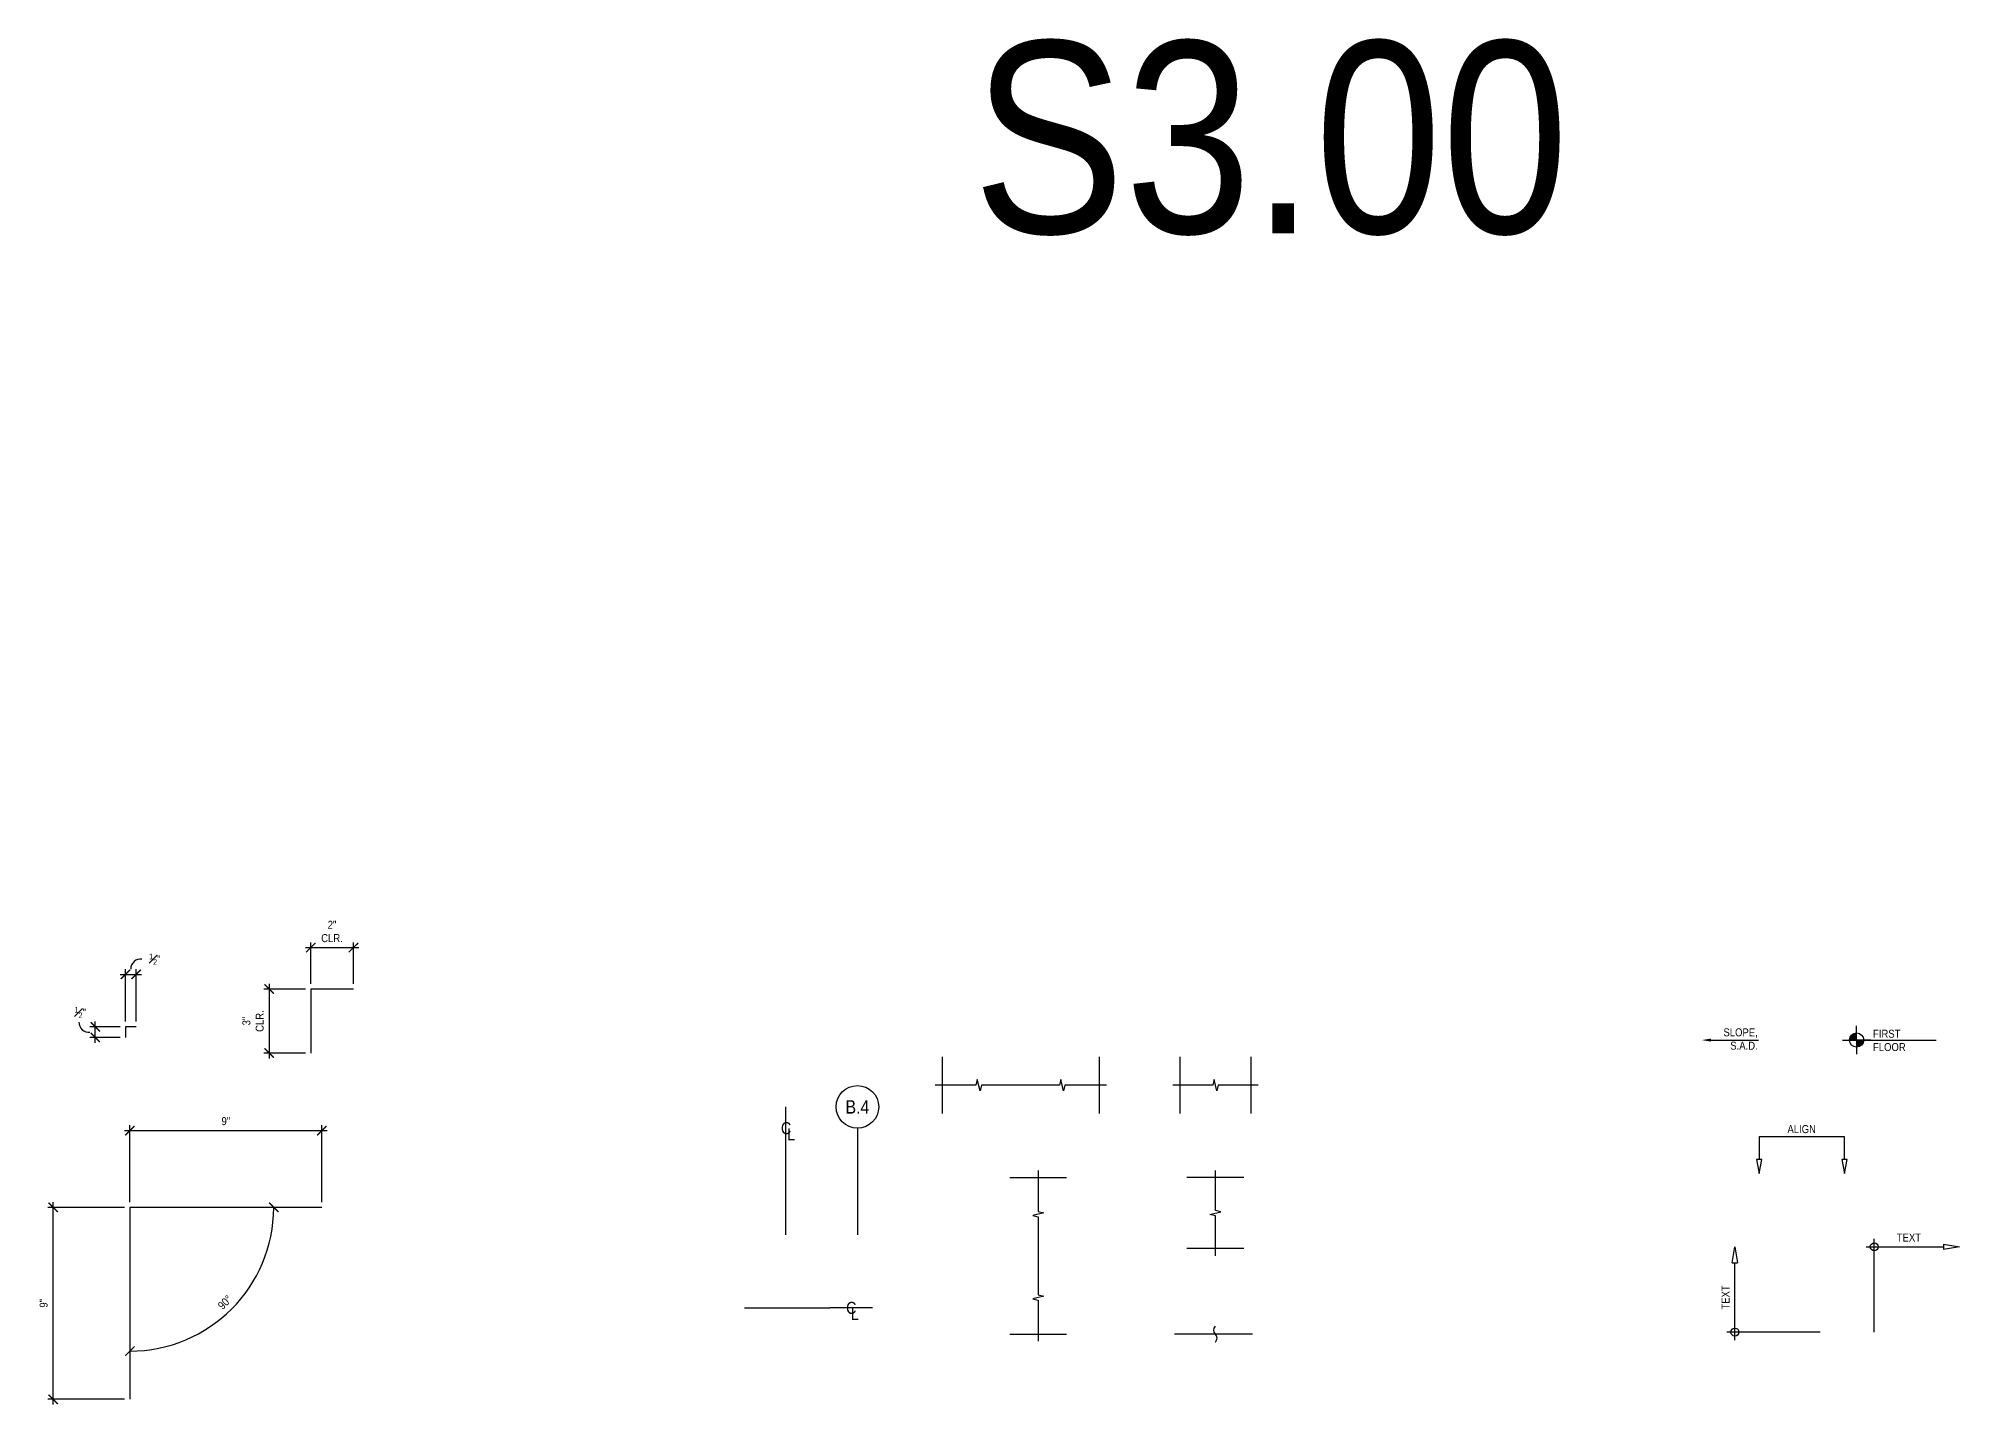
# Model space of a CAD drawing. Header units: inches. Extents: x -2661 to 42767, y -1222 to 9099.
# Drawn here: x 2916.1 to 3006.2, y 1696.4 to 1760.5 of the extents above; entities that cross this region are included whole.
import ezdxf
from ezdxf import colors
from ezdxf.entities.mleader import LeaderData, LeaderLine
from ezdxf.enums import TextEntityAlignment as Align
from ezdxf.math import Vec2, Vec3

# ---------------------------------------------------------------- set-up
doc = ezdxf.new("R2010")
doc.units = ezdxf.units.IN
doc.header["$LTSCALE"] = 12
doc.header["$MEASUREMENT"] = 0
doc.header["$PDMODE"] = 3
doc.linetypes.add('CENTER2', pattern=[1.125, 0.75, -0.125, 0.125, -0.125])
doc.layers.get('0').update_dxf_attribs({"linetype": 'CONTINUOUS'})
doc.layers.get('DefPoints').update_dxf_attribs({"color": 251, "linetype": 'CONTINUOUS'})
for name, color, linetype in [('S-ANNO-DIMS', 2, 'CONTINUOUS'), ('S-ANNO-NOTE', 4, 'CONTINUOUS'), ('S-BREAK', 2, 'CONTINUOUS'), ('S-GRID', 1, 'CENTER2')]:
    doc.layers.add(name, color=color, linetype=linetype)
doc.layers.add('S-ANNO-GRID-NONPLOT', color=251, linetype='CONTINUOUS', plot=False)
doc.layers.add('S-ANNO-NONPLOT', color=253, linetype='CONTINUOUS', plot=False, transparency=0.5)
doc.styles.add('Arial', font='arial.ttf', dxfattribs={"width": 0.85})
doc.dimstyles.new('DIM-4_Se', dxfattribs={"dimscale": 4, "dimtxt": 0.09375, "dimasz": 0.109375, "dimexe": 0.0625, "dimexo": 0.0625, "dimgap": 0.0625, "dimtad": 1, "dimdec": 4, "dimzin": 11, "dimdsep": 46, "dimlunit": 4, "dimtxsty": 'Arial', "dimblk": 'ARCHTICK', "dimcen": 0.125, "dimdle": 0.0625, "dimclrd": 256, "dimclre": 256, "dimclrt": 4, "dimadec": 0, "dimazin": 0, "dimtfac": 0.75, "dimtdec": 4, "dimtmove": 0, "dimatfit": 3, "dimfxl": 1, "dimfrac": 1, "dimtolj": 1, "dimtzin": 0, "dimarcsym": 0})

# ---------------------------------------------------------------- blocks, each defined once
blk = doc.blocks.new('ELEV-SYMB')
at = {"layer": 'S-ANNO-NOTE', "color": 2}
for points in [[(-2, 0), (0, 0), (0, 2)], [(2, 0), (0, 0), (0, -2)]]:
    blk.add_lwpolyline(points, dxfattribs=at)
at = {"layer": 'S-ANNO-NOTE', "color": 2, "const_width": 1}
for points in [[(0, 0.5, 0.414214), (-0.5, 0, 0.414214)], [(0, -0.5, 0.414214), (0.5, 0, 0.414214)]]:
    blk.add_lwpolyline(points, format="xyb", dxfattribs=at)
at = {"layer": 'S-ANNO-NOTE', "color": 2}
blk.add_circle((0, 0), 1, dxfattribs=at)
blk = doc.blocks.new('_Small')
at = {"color": 0, "linetype": 'ByBlock', "lineweight": -2}
blk.add_circle((0, 0), 0.25, dxfattribs=at)
blk = doc.blocks.new('_ClosedBlank')
at = {"color": 0, "linetype": 'ByBlock', "lineweight": -2}
for p, q in [((-1, 0.17), (0, 0)), ((-1, 0.17), (-1, -0.17)), ((0, 0), (-1, -0.17))]:
    blk.add_line(p, q, dxfattribs=at)
blk = doc.blocks.new('*D594')
at = {"layer": 'DefPoints', "color": 0, "transparency": 16777216}
for p in [(2995.629, 1703.826), (2995.629, 1703.826), (2999.629, 1699.826)]:
    blk.add_point(p, dxfattribs=at)
at = {"layer": 'S-ANNO-DIMS', "lineweight": -2, "transparency": 16777216}
for p, q in [((2995.629, 1699.451), (2995.629, 1703.076)), ((2999.629, 1699.826), (2995.254, 1699.826))]:
    blk.add_line(p, q, dxfattribs=at)
at = {"layer": 'S-ANNO-DIMS', "lineweight": -2, "transparency": 16777216, "xscale": 0.75, "yscale": 0.75, "zscale": 0.75}
for name, p, rotation in [('_ClosedBlank', (2995.629, 1703.826), 90), ('_Small', (2995.629, 1699.826), 270)]:
    blk.add_blockref(name, p, dxfattribs=dict(at, rotation=rotation))
at = {"layer": 'S-ANNO-DIMS', "color": 4, "transparency": 16777216, "insert": (2995.192, 1701.451), "char_height": 0.375, "attachment_point": 5, "rotation": 90, "style": 'Arial'}
blk.add_mtext('\\A1;TEXT', dxfattribs=at)
blk = doc.blocks.new('_ARCHTICK')
at = {"color": 0, "linetype": 'ByBlock', "const_width": 0.15}
blk.add_lwpolyline([(-0.5, -0.5), (0.5, 0.5)], dxfattribs=at)
blk = doc.blocks.new('*D595')
at = {"layer": 'DefPoints', "color": 0, "transparency": 16777216}
for p in [(2918.771, 1714.146), (2920.188, 1714.146), (2920.188, 1713.646)]:
    blk.add_point(p, dxfattribs=at)
at = {"layer": 'S-ANNO-DIMS', "lineweight": -2, "transparency": 16777216}
for p, q in [((2919.938, 1714.146), (2918.521, 1714.146)), ((2918.771, 1713.396), (2918.771, 1714.396)), ((2919.938, 1713.646), (2918.521, 1713.646))]:
    blk.add_line(p, q, dxfattribs=at)
at = {"layer": 'S-ANNO-DIMS', "lineweight": -2, "transparency": 16777216, "xscale": 0.4375, "yscale": 0.4375, "zscale": 0.4375}
for p, rotation in [((2918.771, 1714.146), 90), ((2918.771, 1713.646), 270)]:
    blk.add_blockref('_ARCHTICK', p, dxfattribs=dict(at, rotation=rotation))
blk = doc.blocks.new('*D596')
at = {"layer": 'DefPoints', "color": 0, "transparency": 16777216}
for p in [(2920.688, 1716.603), (2920.188, 1714.146), (2920.688, 1714.146)]:
    blk.add_point(p, dxfattribs=at)
at = {"layer": 'S-ANNO-DIMS', "lineweight": -2, "transparency": 16777216}
for p, q in [((2919.938, 1716.603), (2920.938, 1716.603)), ((2920.188, 1714.396), (2920.188, 1716.853)), ((2920.688, 1714.396), (2920.688, 1716.853))]:
    blk.add_line(p, q, dxfattribs=at)
at = {"layer": 'S-ANNO-DIMS', "lineweight": -2, "transparency": 16777216, "xscale": 0.4375, "yscale": 0.4375, "zscale": 0.4375, "rotation": 180}
blk.add_blockref('_ARCHTICK', (2920.188, 1716.603), dxfattribs=at)
at = {"layer": 'S-ANNO-DIMS', "lineweight": -2, "transparency": 16777216, "xscale": 0.4375, "yscale": 0.4375, "zscale": 0.4375}
blk.add_blockref('_ARCHTICK', (2920.688, 1716.603), dxfattribs=at)
blk = doc.blocks.new('*D597')
at = {"layer": 'DefPoints', "color": 0, "transparency": 16777216}
for p in [(2916.796, 1705.677), (2920.394, 1705.677), (2920.394, 1696.677)]:
    blk.add_point(p, dxfattribs=at)
at = {"layer": 'S-ANNO-DIMS', "lineweight": -2, "transparency": 16777216}
for p, q in [((2920.144, 1705.677), (2916.546, 1705.677)), ((2916.796, 1696.427), (2916.796, 1705.927)), ((2920.144, 1696.677), (2916.546, 1696.677))]:
    blk.add_line(p, q, dxfattribs=at)
at = {"layer": 'S-ANNO-DIMS', "lineweight": -2, "transparency": 16777216, "xscale": 0.4375, "yscale": 0.4375, "zscale": 0.4375}
for p, rotation in [((2916.796, 1705.677), 90), ((2916.796, 1696.677), 270)]:
    blk.add_blockref('_ARCHTICK', p, dxfattribs=dict(at, rotation=rotation))
at = {"layer": 'S-ANNO-DIMS', "color": 4, "transparency": 16777216, "insert": (2916.354, 1701.177), "char_height": 0.375, "attachment_point": 5, "rotation": 90, "style": 'Arial'}
blk.add_mtext('\\A1;9"', dxfattribs=at)
blk = doc.blocks.new('*D598')
at = {"layer": 'DefPoints', "color": 0, "transparency": 16777216}
for p in [(2929.394, 1709.276), (2920.394, 1705.677), (2929.394, 1705.677)]:
    blk.add_point(p, dxfattribs=at)
at = {"layer": 'S-ANNO-DIMS', "lineweight": -2, "transparency": 16777216}
for p, q in [((2920.144, 1709.276), (2929.644, 1709.276)), ((2920.394, 1705.927), (2920.394, 1709.526)), ((2929.394, 1705.927), (2929.394, 1709.526))]:
    blk.add_line(p, q, dxfattribs=at)
at = {"layer": 'S-ANNO-DIMS', "lineweight": -2, "transparency": 16777216, "xscale": 0.4375, "yscale": 0.4375, "zscale": 0.4375, "rotation": 180}
blk.add_blockref('_ARCHTICK', (2920.394, 1709.276), dxfattribs=at)
at = {"layer": 'S-ANNO-DIMS', "lineweight": -2, "transparency": 16777216, "xscale": 0.4375, "yscale": 0.4375, "zscale": 0.4375}
blk.add_blockref('_ARCHTICK', (2929.394, 1709.276), dxfattribs=at)
at = {"layer": 'S-ANNO-DIMS', "color": 4, "transparency": 16777216, "insert": (2924.894, 1709.718), "char_height": 0.375, "attachment_point": 5, "style": 'Arial'}
blk.add_mtext('\\A1;9"', dxfattribs=at)
blk = doc.blocks.new('*D609')
at = {"layer": 'DefPoints', "color": 0, "transparency": 16777216}
for p in [(2920.394, 1705.677), (2920.394, 1705.677), (2929.394, 1705.677), (2923.766, 1699.837), (2920.394, 1696.677)]:
    blk.add_point(p, dxfattribs=at)
at = {"layer": 'S-ANNO-DIMS', "lineweight": -2, "transparency": 16777216}
blk.add_arc((2920.394, 1705.677), 6.743, 270, 0, dxfattribs=at)
at = {"layer": 'S-ANNO-DIMS', "lineweight": -2, "transparency": 16777216, "xscale": 0.4375, "yscale": 0.4375, "zscale": 0.4375}
for p, rotation in [((2927.138, 1705.677), 90.00000000000206), ((2920.394, 1698.934), 180.000000000002)]:
    blk.add_blockref('_ARCHTICK', p, dxfattribs=dict(at, rotation=rotation))
at = {"layer": 'S-ANNO-DIMS', "color": 4, "transparency": 16777216, "insert": (2924.851, 1701.221), "char_height": 0.375, "attachment_point": 5, "rotation": 45, "style": 'Arial'}
blk.add_mtext('\\A1;90°', dxfattribs=at)
blk = doc.blocks.new('*D599')
at = {"layer": 'DefPoints', "color": 0, "transparency": 16777216}
for p in [(2928.87, 1715.913), (2926.926, 1712.913), (2928.87, 1712.913)]:
    blk.add_point(p, dxfattribs=at)
at = {"layer": 'S-ANNO-DIMS', "lineweight": -2, "transparency": 16777216}
for p, q in [((2928.62, 1715.913), (2926.676, 1715.913)), ((2926.926, 1716.163), (2926.926, 1712.663)), ((2928.62, 1712.913), (2926.676, 1712.913))]:
    blk.add_line(p, q, dxfattribs=at)
at = {"layer": 'S-ANNO-DIMS', "lineweight": -2, "transparency": 16777216, "xscale": 0.4375, "yscale": 0.4375, "zscale": 0.4375}
for p, rotation in [((2926.926, 1715.913), 90), ((2926.926, 1712.913), 270)]:
    blk.add_blockref('_ARCHTICK', p, dxfattribs=dict(at, rotation=rotation))
at = {"layer": 'S-ANNO-DIMS', "color": 4, "transparency": 16777216, "insert": (2926.169, 1714.413), "char_height": 0.375, "attachment_point": 5, "rotation": 90, "style": 'Arial'}
blk.add_mtext('\\A1;3"\\PCLR.', dxfattribs=at)
blk = doc.blocks.new('*D600')
at = {"layer": 'DefPoints', "color": 0, "transparency": 16777216}
for p in [(2930.87, 1717.856), (2928.87, 1715.913), (2930.87, 1715.913)]:
    blk.add_point(p, dxfattribs=at)
at = {"layer": 'S-ANNO-DIMS', "lineweight": -2, "transparency": 16777216}
for p, q in [((2928.62, 1717.856), (2931.12, 1717.856)), ((2928.87, 1716.163), (2928.87, 1718.106)), ((2930.87, 1716.163), (2930.87, 1718.106))]:
    blk.add_line(p, q, dxfattribs=at)
at = {"layer": 'S-ANNO-DIMS', "lineweight": -2, "transparency": 16777216, "xscale": 0.4375, "yscale": 0.4375, "zscale": 0.4375, "rotation": 180}
blk.add_blockref('_ARCHTICK', (2928.87, 1717.856), dxfattribs=at)
at = {"layer": 'S-ANNO-DIMS', "lineweight": -2, "transparency": 16777216, "xscale": 0.4375, "yscale": 0.4375, "zscale": 0.4375}
blk.add_blockref('_ARCHTICK', (2930.87, 1717.856), dxfattribs=at)
at = {"layer": 'S-ANNO-DIMS', "color": 4, "transparency": 16777216, "insert": (2929.87, 1718.614), "char_height": 0.375, "attachment_point": 5, "style": 'Arial'}
blk.add_mtext('\\A1;2"\\PCLR.', dxfattribs=at)
blk = doc.blocks.new('REF GRID')
blk.add_circle((0, 0.25), 0.25)
at = {"style": 'Arial', "width": 0.85}
blk.add_attdef('#', text='', height=0.156, dxfattribs=at).set_placement((0, 0.25), align=Align.MIDDLE_CENTER)
blk = doc.blocks.new('Se_BREAK SQUIGGLE')
at = {"layer": 'S-BREAK'}
blk.add_lwpolyline([(0, -0.375, 0.408465), (0, 0, -0.407415), (0, 0.369, -2.166217)], format="xyb", dxfattribs=at)
blk = doc.blocks.new('Se_BREAK SYMBOL')
at = {"color": 0, "linetype": 'ByBlock'}
blk.add_lwpolyline([(6, 0), (0.38, 0), (0.19, -0.78), (-0.19, 0.78), (-0.38, 0), (-6, 0)], dxfattribs=at)
blk = doc.blocks.new('CL-V12')
at = {"layer": 'DefPoints'}
blk.add_line((0, 3), (0, -3), dxfattribs=at)
at = {"layer": 'S-ANNO-NOTE', "color": 4, "char_height": 1.69, "attachment_point": 5, "style": 'Arial'}
for s, insert, width in [('C', (0.09, 0), 1.3847), ('L', (0.79, -0.84), 1.0599)]:
    blk.add_mtext(s, dxfattribs=dict(at, insert=insert, width=width))
blk = doc.blocks.new('CL-H12')
at = {"layer": 'DefPoints'}
blk.add_line((3, 0), (-3, 0), dxfattribs=at)
at = {"layer": 'S-ANNO-NOTE', "color": 4, "char_height": 1.69, "attachment_point": 5, "style": 'Arial'}
for s, insert, width in [('C', (0, 0), 1.2463), ('L', (0.48, -0.84), 1.1097)]:
    blk.add_mtext(s, dxfattribs=dict(at, insert=insert, width=width))
blk = doc.blocks.new('*D689')
at = {"layer": 'DefPoints', "color": 0, "transparency": 16777216}
for p in [(3006.161, 1703.826), (3006.161, 1703.826), (3002.161, 1699.826)]:
    blk.add_point(p, dxfattribs=at)
at = {"layer": 'S-ANNO-DIMS', "lineweight": -2, "transparency": 16777216}
for p, q in [((3001.786, 1703.826), (3005.411, 1703.826)), ((3002.161, 1699.826), (3002.161, 1704.201))]:
    blk.add_line(p, q, dxfattribs=at)
at = {"layer": 'S-ANNO-DIMS', "lineweight": -2, "transparency": 16777216, "xscale": 0.75, "yscale": 0.75, "zscale": 0.75, "rotation": 180}
blk.add_blockref('_Small', (3002.161, 1703.826), dxfattribs=at)
at = {"layer": 'S-ANNO-DIMS', "lineweight": -2, "transparency": 16777216, "xscale": 0.75, "yscale": 0.75, "zscale": 0.75}
blk.add_blockref('_ClosedBlank', (3006.161, 1703.826), dxfattribs=at)
at = {"layer": 'S-ANNO-DIMS', "color": 4, "transparency": 16777216, "insert": (3003.786, 1704.263), "char_height": 0.375, "attachment_point": 5, "style": 'Arial'}
blk.add_mtext('\\A1;TEXT', dxfattribs=at)

msp = doc.modelspace()

# ---------------------------------------------------------------- linework, layer by layer
at = {"layer": 'S-ANNO-DIMS'}
msp.add_lwpolyline([(3000.88493, 1707.92707), (3000.63493, 1707.92707), (3000.75993, 1707.2604), (3000.88493, 1707.92707), (3000.75993, 1707.92707), (3000.75993, 1708.98773), (2996.75993, 1708.98773), (2996.75993, 1707.92707), (2996.63493, 1707.92707), (2996.75993, 1707.2604), (2996.88493, 1707.92707), (2996.63493, 1707.92707)], dxfattribs=at)
for centre, start, end in [((2920.90662, 1716.85668), 83.5851216, 180.5344352), ((2918.47117, 1714.35589), 179.4655648, 276.4148784)]:
    msp.add_arc(centre, 0.46862, start, end, dxfattribs=at)
at = {"layer": 'S-ANNO-NONPLOT'}
for p, q in [((2958.47189, 1712.74027), (2958.47189, 1710.0736)), ((2965.83695, 1712.74027), (2965.83695, 1710.0736)), ((2969.61111, 1712.74027), (2969.61111, 1710.0736)), ((2972.94445, 1712.74027), (2972.94445, 1710.0736)), ((2961.63924, 1707.0736), (2964.3059, 1707.0736)), ((2972.61111, 1707.0736), (2969.94445, 1707.0736)), ((2972.61111, 1703.74027), (2969.94445, 1703.74027)), ((2961.63924, 1699.73638), (2964.3059, 1699.73638))]:
    msp.add_line(p, q, dxfattribs=at)
for points in [[(2930.8701, 1715.91265), (2928.8701, 1715.91265), (2928.8701, 1712.91265)], [(2920.68827, 1714.14632), (2920.18827, 1714.14632), (2920.18827, 1713.64632)], [(2929.39442, 1705.67741), (2920.39442, 1705.67741), (2920.39442, 1696.67741)], [(2973.01234, 1699.73638), (2969.35387, 1699.73638)]]:
    msp.add_lwpolyline(points, dxfattribs=at)
at = {"layer": 'S-ANNO-NOTE', "color": 2}
msp.add_line((3000.66735, 1713.52112), (3005.06895, 1713.52112), dxfattribs=at)
at = {"layer": 'S-BREAK'}
for points in [[(2966.17028, 1711.40694), (2964.226, 1711.40694), (2964.1629, 1711.14749), (2964.03671, 1711.66639), (2963.97362, 1711.40694), (2960.30739, 1711.40694), (2960.24429, 1711.14749), (2960.1181, 1711.66639), (2960.05501, 1711.40694), (2958.13856, 1711.40694)], [(2962.97257, 1707.40694), (2962.97257, 1705.49049), (2963.23202, 1705.42739), (2962.71312, 1705.3012), (2962.97257, 1705.23811), (2962.97257, 1701.57188), (2963.23202, 1701.50878), (2962.71312, 1701.38259), (2962.97257, 1701.3195), (2962.97257, 1699.40305)]]:
    msp.add_lwpolyline(points, dxfattribs=at)
at = {"layer": 'S-GRID', "color": 1, "linetype": 'CENTER2', "ltscale": 0.75}
for p, q in [((2954.49692, 1709.38738), (2954.49692, 1704.38738)), ((2951.12406, 1708.38738), (2951.12406, 1704.38738)), ((2949.21132, 1700.95824), (2953.21132, 1700.95824))]:
    msp.add_line(p, q, dxfattribs=at)

# ---------------------------------------------------------------- block references
at = {"layer": 'S-ANNO-NOTE', "xscale": 0.3333333333333333, "yscale": 0.3333333333333333, "zscale": 0.3333333333333333}
for name, p in [('ELEV-SYMB', (3001.33402, 1713.52112)), ('CL-V12', (2951.12406, 1709.38758)), ('CL-H12', (2954.21132, 1700.95824))]:
    msp.add_blockref(name, p, dxfattribs=at)
at = {"layer": 'S-ANNO-NOTE', "xscale": 4, "yscale": 4, "zscale": 4}
msp.add_blockref('REF GRID', (2954.49692, 1709.38738), dxfattribs=at).add_auto_attribs({'#': 'B.4'})
at = {"layer": 'S-BREAK', "xscale": 0.3333333333333333, "yscale": 0.3333333333333333, "zscale": 0.3333333333333333}
msp.add_blockref('Se_BREAK SYMBOL', (2971.27778, 1711.40694), dxfattribs=at)
at = {"layer": 'S-BREAK', "xscale": 0.3333333333333333, "yscale": 0.3333333333333333, "zscale": 0.3333333333333333, "rotation": 270}
msp.add_blockref('Se_BREAK SYMBOL', (2971.27778, 1705.40694), dxfattribs=at)
at = {"layer": 'S-BREAK'}
msp.add_blockref('Se_BREAK SQUIGGLE', (2971.27778, 1699.73638), dxfattribs=at)

# ---------------------------------------------------------------- texts
at = {"layer": 'S-ANNO-DIMS', "color": 4, "char_height": 0.375, "style": 'Arial'}
for insert, width, attachment_point in [((2921.29438, 1717.57692), 7.5013132, 1), ((2918.33785, 1715.07678), 7.5100933, 3)]:
    msp.add_mtext('\\A1;{\\H0.7x;\\S1#2;}"', dxfattribs=dict(at, insert=insert, width=width, attachment_point=attachment_point))
at = {"layer": 'S-ANNO-GRID-NONPLOT', "color": 191, "insert": (2987.82826, 1760.36325), "char_height": 9, "width": 29.5487939, "attachment_point": 3, "style": 'Arial'}
msp.add_mtext('S3.00', dxfattribs=at)
at = {"layer": 'S-ANNO-NOTE', "insert": (2996.70161, 1714.06939), "char_height": 0.375, "width": 1.9339136, "attachment_point": 3, "rotation": 359.8065106, "style": 'Arial'}
msp.add_mtext('SLOPE, S.A.D.', dxfattribs=at)
at = {"layer": 'S-ANNO-NOTE', "char_height": 0.375, "style": 'Arial'}
for s, insert, width, attachment_point in [('FIRST\\PFLOOR', (3002.10293, 1714.00755), 6.0038856, 1), ('ALIGN', (2998.75993, 1709.1544), 1.6153043, 8)]:
    msp.add_mtext(s, dxfattribs=dict(at, insert=insert, width=width, attachment_point=attachment_point))

# ---------------------------------------------------------------- dimensions: what is measured, and where the dimension line sits
at = {"layer": 'S-ANNO-DIMS'}
for base, p2, angle, picture, middle in [((2930.8701, 1717.85642), (2930.8701, 1715.91265), 180, '*D600', (2929.8701, 1718.61358)), ((2926.92633, 1712.91265), (2928.8701, 1712.91265), 90, '*D599', (2926.16917, 1714.41265))]:
    dim = msp.add_linear_dim(base=base, p1=(2928.8701, 1715.91265), p2=p2, angle=angle, text='<>\\PCLR.', dimstyle='DIM-4_Se', dxfattribs=at)
    dim.commit()
    dim.dimension.update_dxf_attribs({"geometry": picture, "text_midpoint": middle})
dim = msp.add_linear_dim(base=(2920.68827, 1716.60287), p1=(2920.18827, 1714.14632), p2=(2920.68827, 1714.14632), text=' ', dimstyle='DIM-4_Se', dxfattribs=at)
dim.commit()
dim.dimension.update_dxf_attribs({"geometry": '*D596', "text_midpoint": (2920.43827, 1716.60287), "dimtype": 160})
dim = msp.add_linear_dim(base=(2918.77143, 1714.14632), p1=(2920.18827, 1713.64632), p2=(2920.18827, 1714.14632), angle=90, text=' ', dimstyle='DIM-4_Se', dxfattribs=at)
dim.commit()
dim.dimension.update_dxf_attribs({"geometry": '*D595', "text_midpoint": (2918.77143, 1713.89632), "dimtype": 160})
for base, p1, p2, angle, picture, middle in [((2929.39442, 1709.27605), (2920.39442, 1705.67741), (2929.39442, 1705.67741), 180, '*D598', (2924.89442, 1709.71751)), ((2916.79579, 1705.67741), (2920.39442, 1696.67741), (2920.39442, 1705.67741), 270, '*D597', (2916.35433, 1701.17741))]:
    dim = msp.add_linear_dim(base=base, p1=p1, p2=p2, angle=angle, dimstyle='DIM-4_Se', dxfattribs=at)
    dim.commit()
    dim.dimension.update_dxf_attribs({"geometry": picture, "text_midpoint": middle})
dim = msp.add_angular_dim_2l(base=(2923.76611, 1699.83748), line1=((2929.39442, 1705.67741), (2920.39442, 1705.67741)), line2=((2920.39442, 1705.67741), (2920.39442, 1696.67741)), dimstyle='DIM-4_Se', override={"dimfxlon": 0}, dxfattribs=at)
dim.commit()
dim.dimension.update_dxf_attribs({"geometry": '*D609', "text_midpoint": (2924.85055, 1701.22129)})
for base, p1, p2, angle, picture, middle in [((2995.62907, 1703.82556), (2999.62907, 1699.82556), (2995.62907, 1703.82556), 270, '*D594', (2995.19157, 1701.45056)), ((3006.16131, 1703.82556), (3002.16131, 1699.82556), (3006.16131, 1703.82556), 180, '*D689', (3003.78631, 1704.26306))]:
    dim = msp.add_linear_dim(base=base, p1=p1, p2=p2, angle=angle, text='TEXT', dimstyle='DIM-4_Se', override={"dimasz": 0.1875, "dimexe": 0.09375, "dimexo": 0, "dimblk1": 'Small', "dimblk2": 'ClosedBlank', "dimsah": 1, "dimdle": 0.09375, "dimse2": 1}, dxfattribs=at)
    dim.commit()
    dim.dimension.update_dxf_attribs({"geometry": picture, "text_midpoint": middle})

# ---------------------------------------------------------------- leaders
at = {"layer": 'S-ANNO-NOTE'}
ml = msp.add_multileader_mtext('Standard', dxfattribs=at)
ml.set_content('', color=4, style='Arial')
ml.set_leader_properties(color=2)
ml.build(insert=Vec2(0, 0))
ml.multileader.update_dxf_attribs({"has_dogleg": 0, "dogleg_length": 1.21451, "arrow_head_size": 0.4375, "scale": 4})
ctx = ml.context
ctx.base_point, ctx.scale, ctx.char_height, ctx.arrow_head_size, ctx.landing_gap_size, ctx.plane_origin, ctx.plane_x_axis, ctx.plane_y_axis = Vec3(2997.45401, 1713.52112), 4, 0.375, 0.4375, 0.36, Vec3(2989.30848, 1720.55172), Vec3(-1, 0), Vec3(0, -1)
ctx.text_align_type = 2
notes = []
notes.append((ctx, [(0, (1, 1, 0), (2996.10005, 1713.52112), (1, 0), 0.63396, [(0, [(2994.07791, 1713.52112)], 0, [])])]))
ctx.mtext.insert, ctx.mtext.text_direction, ctx.mtext.rotation, ctx.mtext.alignment, ctx.mtext.flow_direction = Vec3(2997.09401, 1713.33362), Vec3(-1, 0), 3.14159265, 3, 5
for ctx, leaders in notes:
    for number, flags, end, landing, length, lines in leaders:
        leader = LeaderData()
        leader.index, (leader.has_last_leader_line, leader.has_dogleg_vector, leader.attachment_direction) = number, flags
        leader.last_leader_point, leader.dogleg_vector, leader.dogleg_length = Vec3(end), Vec3(landing), length
        for number, points, colour, breaks in lines:
            line = LeaderLine()
            line.index, line.vertices, line.color, line.breaks = number, Vec3.list(points), colors.encode_raw_color(colour), breaks
            leader.lines.append(line)
        ctx.leaders.append(leader)

doc.saveas('drawing.dxf')
